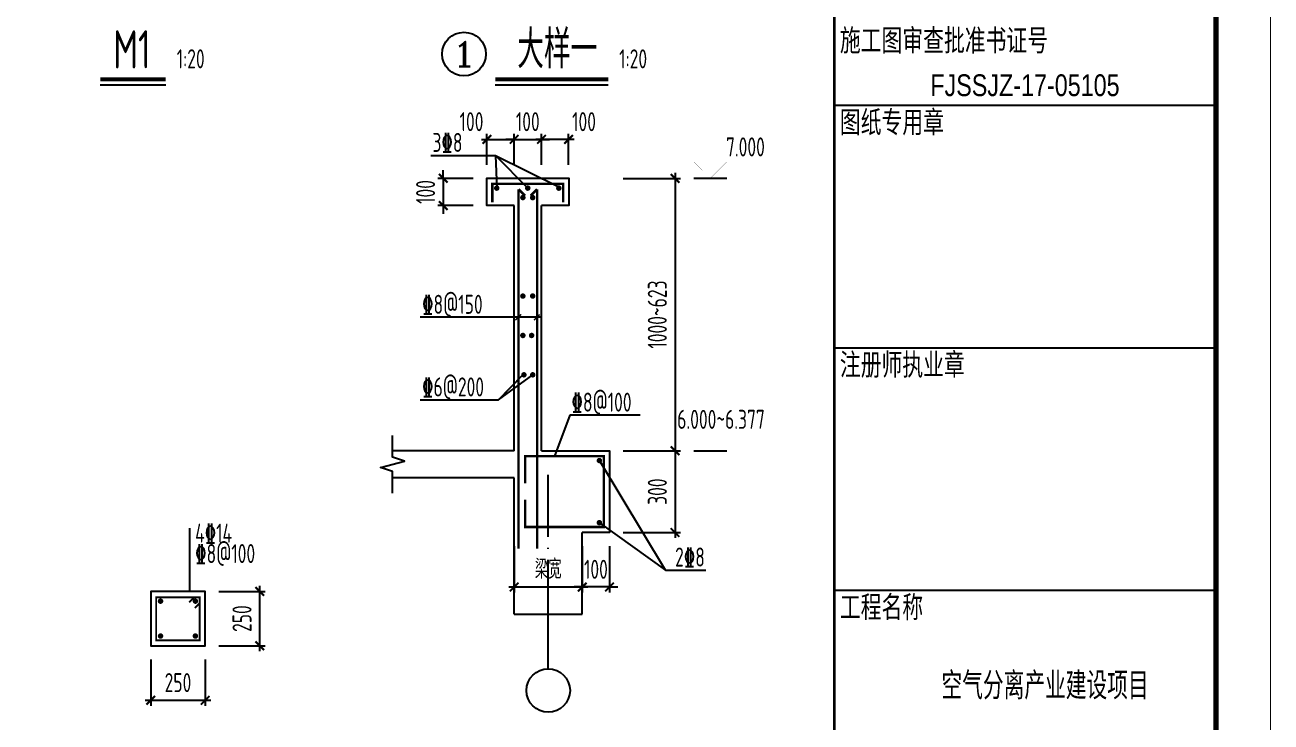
# Model space of a CAD drawing. Extents: x 297659 to 993057, y 192802 to 252212.
# Drawn here: x 841398 to 864257, y 209408 to 222203 of the extents above; entities that cross this region are included whole.
import ezdxf
from ezdxf.enums import TextEntityAlignment as Align

# ---------------------------------------------------------------- set-up
doc = ezdxf.new("R2010")
doc.units = 0
doc.header["$LTSCALE"] = 1000
doc.linetypes.add('DOTE', pattern=[2.42, 2, -0.2, 0.02, -0.2])
doc.layers.get('0').update_dxf_attribs({"linetype": 'CONTINUOUS'})
doc.layers.get('DEFPOINTS').update_dxf_attribs({"linetype": 'CONTINUOUS'})
for name, color, linetype in [('22000', 2, 'CONTINUOUS'), ('AXIS_TEXT', 3, 'CONTINUOUS'), ('COLU_DE', 7, 'CONTINUOUS'), ('DIM', 3, 'CONTINUOUS'), ('DOTE', 8, 'DOTE'), ('FRAME', 3, 'CONTINUOUS'), ('PUB_TEXT', 7, 'CONTINUOUS'), ('S_BEAMDIMLOCALVER', 7, 'CONTINUOUS'), ('TEXT', 7, 'CONTINUOUS'), ('THIN', 7, 'CONTINUOUS'), ('WALL', 6, 'CONTINUOUS'), ('填充', 8, 'CONTINUOUS'), ('审图中心证书', 7, 'CONTINUOUS'), ('支座钢筋', 1, 'CONTINUOUS'), ('洞口边线', 7, 'CONTINUOUS')]:
    doc.layers.add(name, color=color, linetype=linetype)
doc.layers.add('rein', color=1, linetype='CONTINUOUS', lineweight=18)
doc.styles.add('_HZTXT', font='tq__rshz.shx', dxfattribs={"width": 0.8, "bigfont": 'tq__hzdc.shx'})
doc.styles.add('_TCH_AXIS', font='COMPLEX', dxfattribs={"bigfont": 'GBCBIG'})
doc.styles.add('COMPLEX', font='COMPLEX')
doc.styles.add('FRAME', font='simhei.ttf', dxfattribs={"width": 0.7})
doc.styles.add('TSSD_Dimension', font='tssdeng.shx', dxfattribs={"width": 0.7, "bigfont": 'hztxt.shx'})
doc.styles.add('TSSD_Rein', font='tssdeng.shx', dxfattribs={"width": 0.7, "bigfont": 'hztxt.shx'})
doc.dimstyles.new('TSSD_20_100', dxfattribs={"dimtxt": 350, "dimasz": 150, "dimexe": 100, "dimexo": 250, "dimgap": 150, "dimtad": 1, "dimdec": 0, "dimlfac": 0.2, "dimzin": 0, "dimdsep": 46, "dimtxsty": 'TSSD_Dimension', "dimblk": 'ARCHTICK', "dimcen": 0, "dimdle": 100, "dimclrd": 256, "dimclre": 256, "dimclrt": 55, "dimadec": 0, "dimazin": 0, "dimtfac": 1, "dimtdec": 0, "dimtix": 1, "dimtmove": 2, "dimatfit": 3, "dimldrblk": '_tsdbk', "dimfxl": 100, "dimtolj": 1, "dimtzin": 0, "dimarcsym": 0})
doc.dimstyles.new('TSSD_25_100', dxfattribs={"dimtxt": 350, "dimasz": 150, "dimexe": 100, "dimexo": 250, "dimgap": 150, "dimtad": 1, "dimdec": 0, "dimlfac": 0.25, "dimzin": 0, "dimdsep": 46, "dimtxsty": 'TSSD_Dimension', "dimblk": 'ARCHTICK', "dimcen": 0, "dimdle": 100, "dimclrd": 40, "dimclre": 40, "dimclrt": 40, "dimadec": 0, "dimazin": 0, "dimtfac": 1, "dimtdec": 0, "dimtix": 1, "dimtmove": 2, "dimatfit": 3, "dimldrblk": '_tsdbk', "dimfxl": 100, "dimtolj": 1, "dimtzin": 0, "dimarcsym": 0})

# ---------------------------------------------------------------- blocks, each defined once
blk = doc.blocks.new('_AXISO')
blk.add_circle((0, 0), 0.5)
at = {"layer": 'AXIS_TEXT', "style": 'COMPLEX', "width": 1.041667}
blk.add_attdef('A', text='', height=0.56, dxfattribs=at).set_placement((-0.25, -0.28), (0.25, -0.28), align=Align.FIT)
blk = doc.blocks.new('_ARCHTICK')
at = {"color": 0}
blk.add_lwpolyline([(-0.53, -0.53, 0.25, 0.25, 0), (0.53, 0.53, 0.5, 0.5, 0)], format="xyseb", dxfattribs=at)
blk = doc.blocks.new('*D170')
at = {"layer": 'DEFPOINTS', "color": 0}
for p in [(852122, 219387), (852122, 214387), (853323, 214387)]:
    blk.add_point(p, dxfattribs=at)
at = {"layer": 'DIM', "lineweight": -2}
for p, q in [((853323, 219487), (853323, 214287)), ((852372, 219387), (853423, 219387)), ((852372, 214387), (853423, 214387))]:
    blk.add_line(p, q, dxfattribs=at)
at = {"layer": 'DIM', "lineweight": -2, "xscale": 150, "yscale": 150, "zscale": 150}
for p, rotation in [((853323, 219387), 90), ((853323, 214387), 270)]:
    blk.add_blockref('_ARCHTICK', p, dxfattribs=dict(at, rotation=rotation))
at = {"layer": 'DIM', "color": 55, "insert": (852998, 216887), "char_height": 350, "attachment_point": 5, "rotation": 90, "style": 'TSSD_Dimension'}
blk.add_mtext('\\A1;1000~623', dxfattribs=at)
blk = doc.blocks.new('_tsdbk')
blk = doc.blocks.new('*D171')
at = {"layer": 'DEFPOINTS', "color": 0}
for p in [(850872, 220102), (850372, 219387), (850872, 219387)]:
    blk.add_point(p, dxfattribs=at)
at = {"layer": 'DIM', "lineweight": -2}
for p, q in [((850372, 219637), (850372, 220202)), ((850872, 219637), (850872, 220202)), ((850372, 220102), (850222, 220102)), ((850372, 220102), (850872, 220102)), ((850872, 220102), (851022, 220102))]:
    blk.add_line(p, q, dxfattribs=at)
at = {"layer": 'DIM', "lineweight": -2, "xscale": 150, "yscale": 150, "zscale": 150}
blk.add_blockref('_ARCHTICK', (850372, 220102), dxfattribs=at)
at = {"layer": 'DIM', "lineweight": -2, "xscale": 150, "yscale": 150, "zscale": 150, "rotation": 180}
blk.add_blockref('_ARCHTICK', (850872, 220102), dxfattribs=at)
at = {"layer": 'DIM', "color": 55, "insert": (850622, 220427), "char_height": 350, "attachment_point": 5, "style": 'TSSD_Dimension'}
blk.add_mtext('\\A1;100', dxfattribs=at)
blk = doc.blocks.new('*D172')
at = {"layer": 'DEFPOINTS', "color": 0}
for p in [(852122, 214387), (852122, 212887), (853323, 212887)]:
    blk.add_point(p, dxfattribs=at)
at = {"layer": 'DIM', "lineweight": -2}
for p, q in [((853323, 214487), (853323, 212787)), ((852372, 214387), (853423, 214387)), ((852372, 212887), (853423, 212887))]:
    blk.add_line(p, q, dxfattribs=at)
at = {"layer": 'DIM', "lineweight": -2, "xscale": 150, "yscale": 150, "zscale": 150}
for p, rotation in [((853323, 214387), 90), ((853323, 212887), 270)]:
    blk.add_blockref('_ARCHTICK', p, dxfattribs=dict(at, rotation=rotation))
at = {"layer": 'DIM', "color": 55, "insert": (852998, 213637), "char_height": 350, "attachment_point": 5, "rotation": 90, "style": 'TSSD_Dimension'}
blk.add_mtext('\\A1;300', dxfattribs=at)
blk = doc.blocks.new('*D173')
at = {"layer": 'DEFPOINTS', "color": 0}
for p in [(850872, 220102), (850872, 219387), (851372, 219387)]:
    blk.add_point(p, dxfattribs=at)
at = {"layer": 'DIM', "lineweight": -2}
for p, q in [((850872, 219637), (850872, 220202)), ((851372, 219637), (851372, 220202)), ((851472, 220102), (850772, 220102))]:
    blk.add_line(p, q, dxfattribs=at)
at = {"layer": 'DIM', "lineweight": -2, "xscale": 150, "yscale": 150, "zscale": 150, "rotation": 180}
blk.add_blockref('_ARCHTICK', (850872, 220102), dxfattribs=at)
at = {"layer": 'DIM', "lineweight": -2, "xscale": 150, "yscale": 150, "zscale": 150}
blk.add_blockref('_ARCHTICK', (851372, 220102), dxfattribs=at)
at = {"layer": 'DIM', "color": 55, "insert": (851654, 220427), "char_height": 350, "attachment_point": 5, "style": 'TSSD_Dimension'}
blk.add_mtext('\\A1;100', dxfattribs=at)
blk = doc.blocks.new('*D174')
at = {"layer": 'DEFPOINTS', "color": 0}
for p in [(850372, 212887), (851622, 212887), (851622, 211887)]:
    blk.add_point(p, dxfattribs=at)
at = {"layer": 'DIM', "lineweight": -2}
for p, q in [((850372, 212637), (850372, 211787)), ((851622, 212637), (851622, 211787)), ((850272, 211887), (851722, 211887))]:
    blk.add_line(p, q, dxfattribs=at)
at = {"layer": 'DIM', "lineweight": -2, "xscale": 150, "yscale": 150, "zscale": 150, "rotation": 180}
blk.add_blockref('_ARCHTICK', (850372, 211887), dxfattribs=at)
at = {"layer": 'DIM', "lineweight": -2, "xscale": 150, "yscale": 150, "zscale": 150}
blk.add_blockref('_ARCHTICK', (851622, 211887), dxfattribs=at)
at = {"layer": 'DIM', "color": 55, "insert": (850997, 212212), "char_height": 350, "attachment_point": 5, "style": 'TSSD_Dimension'}
blk.add_mtext('\\A1;梁宽', dxfattribs=at)
blk = doc.blocks.new('*D175')
at = {"layer": 'DEFPOINTS', "color": 0}
for p in [(851622, 212887), (852122, 212887), (851622, 211887)]:
    blk.add_point(p, dxfattribs=at)
at = {"layer": 'DIM', "lineweight": -2}
for p, q in [((851622, 212637), (851622, 211787)), ((852122, 212637), (852122, 211787)), ((851622, 211887), (851472, 211887)), ((852122, 211887), (851622, 211887)), ((852122, 211887), (852272, 211887))]:
    blk.add_line(p, q, dxfattribs=at)
at = {"layer": 'DIM', "lineweight": -2, "xscale": 150, "yscale": 150, "zscale": 150}
blk.add_blockref('_ARCHTICK', (851622, 211887), dxfattribs=at)
at = {"layer": 'DIM', "lineweight": -2, "xscale": 150, "yscale": 150, "zscale": 150, "rotation": 180}
blk.add_blockref('_ARCHTICK', (852122, 211887), dxfattribs=at)
at = {"layer": 'DIM', "color": 55, "insert": (851872, 212212), "char_height": 350, "attachment_point": 5, "style": 'TSSD_Dimension'}
blk.add_mtext('\\A1;100', dxfattribs=at)
blk = doc.blocks.new('*D176')
at = {"layer": 'DEFPOINTS', "color": 0}
for p in [(850872, 220102), (850372, 219387), (850872, 219387)]:
    blk.add_point(p, dxfattribs=at)
at = {"layer": 'DIM', "lineweight": -2}
for p, q in [((850372, 219637), (850372, 220202)), ((850872, 219637), (850872, 220202)), ((850372, 220102), (850222, 220102)), ((850372, 220102), (850872, 220102)), ((850872, 220102), (851022, 220102))]:
    blk.add_line(p, q, dxfattribs=at)
at = {"layer": 'DIM', "lineweight": -2, "xscale": 150, "yscale": 150, "zscale": 150}
blk.add_blockref('_ARCHTICK', (850372, 220102), dxfattribs=at)
at = {"layer": 'DIM', "lineweight": -2, "xscale": 150, "yscale": 150, "zscale": 150, "rotation": 180}
blk.add_blockref('_ARCHTICK', (850872, 220102), dxfattribs=at)
at = {"layer": 'DIM', "color": 55, "insert": (850622, 220427), "char_height": 350, "attachment_point": 5, "style": 'TSSD_Dimension'}
blk.add_mtext('\\A1;100', dxfattribs=at)
blk = doc.blocks.new('*D177')
at = {"layer": 'DEFPOINTS', "color": 0}
for p in [(850372, 220102), (849872, 219387), (850372, 219387)]:
    blk.add_point(p, dxfattribs=at)
at = {"layer": 'DIM', "lineweight": -2}
for p, q in [((849872, 219637), (849872, 220202)), ((850372, 219637), (850372, 220202)), ((849772, 220102), (850472, 220102))]:
    blk.add_line(p, q, dxfattribs=at)
at = {"layer": 'DIM', "lineweight": -2, "xscale": 150, "yscale": 150, "zscale": 150, "rotation": 180}
blk.add_blockref('_ARCHTICK', (849872, 220102), dxfattribs=at)
at = {"layer": 'DIM', "lineweight": -2, "xscale": 150, "yscale": 150, "zscale": 150}
blk.add_blockref('_ARCHTICK', (850372, 220102), dxfattribs=at)
at = {"layer": 'DIM', "color": 55, "insert": (849590, 220427), "char_height": 350, "attachment_point": 5, "style": 'TSSD_Dimension'}
blk.add_mtext('\\A1;100', dxfattribs=at)
blk = doc.blocks.new('*D178')
at = {"layer": 'DEFPOINTS', "color": 0}
for p in [(849872, 219387), (849072, 218887), (849872, 218887)]:
    blk.add_point(p, dxfattribs=at)
at = {"layer": 'DIM', "lineweight": -2}
for p, q in [((849072, 219387), (849072, 219537)), ((849622, 219387), (848972, 219387)), ((849072, 219387), (849072, 218887)), ((849622, 218887), (848972, 218887)), ((849072, 218887), (849072, 218737))]:
    blk.add_line(p, q, dxfattribs=at)
at = {"layer": 'DIM', "lineweight": -2, "xscale": 150, "yscale": 150, "zscale": 150}
for p, rotation in [((849072, 219387), 270), ((849072, 218887), 90)]:
    blk.add_blockref('_ARCHTICK', p, dxfattribs=dict(at, rotation=rotation))
at = {"layer": 'DIM', "color": 55, "insert": (848747, 219137), "char_height": 350, "attachment_point": 5, "rotation": 90, "style": 'TSSD_Dimension'}
blk.add_mtext('\\A1;100', dxfattribs=at)
blk = doc.blocks.new('*D179')
at = {"layer": 'DEFPOINTS', "color": 0}
for p in [(850872, 220102), (850872, 219387), (851372, 219387)]:
    blk.add_point(p, dxfattribs=at)
at = {"layer": 'DIM', "lineweight": -2}
for p, q in [((850872, 219637), (850872, 220202)), ((851372, 219637), (851372, 220202)), ((851472, 220102), (850772, 220102))]:
    blk.add_line(p, q, dxfattribs=at)
at = {"layer": 'DIM', "lineweight": -2, "xscale": 150, "yscale": 150, "zscale": 150, "rotation": 180}
blk.add_blockref('_ARCHTICK', (850872, 220102), dxfattribs=at)
at = {"layer": 'DIM', "lineweight": -2, "xscale": 150, "yscale": 150, "zscale": 150}
blk.add_blockref('_ARCHTICK', (851372, 220102), dxfattribs=at)
at = {"layer": 'DIM', "color": 55, "insert": (851654, 220427), "char_height": 350, "attachment_point": 5, "style": 'TSSD_Dimension'}
blk.add_mtext('\\A1;100', dxfattribs=at)
blk = doc.blocks.new('A$C2F0C53E4')
at = {"layer": 'FRAME'}
for p, q in [((58410, 27910), (51410, 27910)), ((58410, 23460), (51410, 23460)), ((58410, 19010), (51410, 19010))]:
    blk.add_line(p, q, dxfattribs=at)
for points in [[(10, 42010, 20, 20, 0), (10, 10, 20, 20, 0), (59410, 10, 20, 20, 0), (59410, 42010, 20, 20, 0)], [(2510, 41010, 100, 100, 0), (2510, 1010, 100, 100, 0), (58410, 1010, 100, 100, 0), (58410, 41010, 100, 100, 0)]]:
    blk.add_lwpolyline(points, format="xyseb", close=True, dxfattribs=at)
blk.add_lwpolyline([(51410, 41010, 50, 50, 0), (51410, 1010, 50, 50, 0)], format="xyseb", dxfattribs=at)
at = {"layer": 'FRAME', "char_height": 400, "attachment_point": 1, "style": 'FRAME'}
for s, insert, width in [('施工图审查批准书证号', (51510, 29310), 6008.14), ('图纸专用章', (51510, 27810), 2928.14), ('注册师执业章', (51510, 23360), 3554.58), ('工程名称', (51510, 18910), 2368.14)]:
    blk.add_mtext(s, dxfattribs=dict(at, insert=insert, width=width))
at = {"layer": 'PUB_TEXT', "style": '_HZTXT', "width": 0.8}
blk.add_text('空气分离产业建设项目', height=500, dxfattribs=at).set_placement((53374, 17013))
at = {"layer": '审图中心证书', "style": '_HZTXT', "width": 0.8}
blk.add_text('FJSSJZ-17-05105', height=400, dxfattribs=at).set_placement((53169, 28084))
blk = doc.blocks.new('*D284')
at = {"layer": 'DEFPOINTS', "color": 0}
for p in [(844705, 211807), (845705, 211807), (844705, 210807)]:
    blk.add_point(p, dxfattribs=at)
at = {"layer": 'DIM', "color": 40, "lineweight": -2}
for p, q in [((845705, 210707), (845705, 211907)), ((844955, 211807), (845805, 211807)), ((844955, 210807), (845805, 210807))]:
    blk.add_line(p, q, dxfattribs=at)
at = {"layer": 'DIM', "color": 40, "lineweight": -2, "xscale": 150, "yscale": 150, "zscale": 150}
for p, rotation in [((845705, 211807), 90), ((845705, 210807), 270)]:
    blk.add_blockref('_ARCHTICK', p, dxfattribs=dict(at, rotation=rotation))
at = {"layer": 'DIM', "color": 40, "insert": (845380, 211307), "char_height": 350, "attachment_point": 5, "rotation": 90, "style": 'TSSD_Dimension'}
blk.add_mtext('\\A1;250', dxfattribs=at)
blk = doc.blocks.new('*D285')
at = {"layer": 'DEFPOINTS', "color": 0}
for p in [(843705, 210807), (844705, 210807), (844705, 209807)]:
    blk.add_point(p, dxfattribs=at)
at = {"layer": 'DIM', "color": 40, "lineweight": -2}
for p, q in [((843705, 210557), (843705, 209707)), ((844705, 210557), (844705, 209707)), ((843605, 209807), (844805, 209807))]:
    blk.add_line(p, q, dxfattribs=at)
at = {"layer": 'DIM', "color": 40, "lineweight": -2, "xscale": 150, "yscale": 150, "zscale": 150, "rotation": 180}
blk.add_blockref('_ARCHTICK', (843705, 209807), dxfattribs=at)
at = {"layer": 'DIM', "color": 40, "lineweight": -2, "xscale": 150, "yscale": 150, "zscale": 150}
blk.add_blockref('_ARCHTICK', (844705, 209807), dxfattribs=at)
at = {"layer": 'DIM', "color": 40, "insert": (844205, 210132), "char_height": 350, "attachment_point": 5, "style": 'TSSD_Dimension'}
blk.add_mtext('\\A1;250', dxfattribs=at)

msp = doc.modelspace()

# ---------------------------------------------------------------- linework, layer by layer
at = {"layer": 'COLU_DE'}
msp.add_lwpolyline([(844705.041, 210806.998), (844705.041, 211806.998), (843705.041, 211806.998), (843705.041, 211606.998), (843705.041, 211606.998), (843705.041, 210806.998), (844705.041, 210806.998), (844705.041, 210806.998)], dxfattribs=at)
at = {"layer": 'DOTE', "linetype": 'DOTE'}
msp.add_lwpolyline([(850997.25, 210387.276), (850997.25, 213943.782)], dxfattribs=at)
at = {"layer": 'rein', "const_width": 50}
for points in [[(850077.701, 219207.206, -1), (850027.701, 219207.206, -1)], [(850597.25, 219207.206, 1), (850647.25, 219207.206, 1)], [(851166.798, 219207.206, 1), (851216.798, 219207.206, 1)], [(850506.798, 219033.206, 1), (850556.798, 219033.206, 1)], [(850737.701, 219033.206, -1), (850687.701, 219033.206, -1)], [(850506.798, 217226.468, 1), (850556.798, 217226.468, 1)], [(850737.701, 217226.468, -1), (850687.701, 217226.468, -1)], [(850506.798, 216503.085, 1), (850556.798, 216503.085, 1)], [(850717.701, 216503.085, -1), (850667.701, 216503.085, -1)], [(850526.798, 215780.839, 1), (850576.798, 215780.839, 1)], [(850737.701, 215780.839, -1), (850687.701, 215780.839, -1)], [(851910.562, 214207.206, 1), (851960.562, 214207.206, 1)], [(851910.562, 213067.604, -1), (851960.562, 213067.604, -1)], [(843860.287, 211626.998, -1), (843910.287, 211626.998, -1)], [(844549.795, 211626.998, 1), (844499.795, 211626.998, 1)], [(843860.287, 210986.998, 1), (843910.287, 210986.998, 1)], [(844549.795, 210986.998, -1), (844499.795, 210986.998, -1)]]:
    msp.add_lwpolyline(points, format="xyb", close=True, dxfattribs=at)
at = {"layer": 'rein', "const_width": 35}
msp.add_lwpolyline([(844412.139, 211606.595), (844502.295, 211696.752), (844604.795, 211696.752), (844604.795, 210906.998), (843805.287, 210906.998), (843805.287, 211696.752), (844604.795, 211696.752), (844604.795, 211594.252), (844514.639, 211504.095)], dxfattribs=at)
at = {"layer": 'S_BEAMDIMLOCALVER'}
for q in [(850531.798, 215780.839), (850712.701, 215780.839)]:
    msp.add_line((850086.639, 215321.171), q, dxfattribs=at)
at = {"layer": 'TEXT'}
for p, q in [((842780.92, 221104.825), (843981.86, 221104.825)), ((844419.946, 211806.998), (844419.946, 212963.814))]:
    msp.add_line(p, q, dxfattribs=at)
at = {"layer": 'TEXT', "linetype": 'ByBlock'}
for p, q in [((850024.834, 221104.825), (852098.52, 221104.825)), ((848840.724, 219807.635), (850031.857, 219807.635)), ((850031.857, 219807.635), (850052.701, 219207.206)), ((850031.857, 219807.635), (851191.798, 219232.206)), ((850031.857, 219807.635), (850622.25, 219207.206)), ((850852.712, 216837.254), (848650.206, 216837.254)), ((848647.42, 215321.171), (850086.639, 215321.171)), ((851391.733, 215041.447), (851112.174, 214287.546)), ((852681.469, 215041.447), (851391.733, 215041.447)), ((853149.925, 212198.489), (851935.562, 214207.206)), ((853149.925, 212198.489), (853885.176, 212198.489))]:
    msp.add_line(p, q, dxfattribs=at)
at = {"layer": 'TEXT', "const_width": 70}
for points in [[(843981.86, 221204.825), (842780.92, 221204.825)], [(852098.52, 221204.825), (850024.834, 221204.825)]]:
    msp.add_lwpolyline(points, dxfattribs=at)
at = {"layer": 'THIN'}
for p, q in [((853670.793, 219387.405), (854270.793, 219387.405)), ((853670.793, 214387.405), (854270.793, 214387.405))]:
    msp.add_line(p, q, dxfattribs=at)
at = {"layer": 'THIN', "const_width": 0.45}
for points in [[(854970.626, 219687.405), (853670.793, 219687.405), (853970.793, 219387.405), (854270.793, 219687.405)], [(854970.626, 214687.405), (853670.793, 214687.405), (853970.793, 214387.405), (854270.793, 214687.405)]]:
    msp.add_lwpolyline(points, dxfattribs=at)
at = {"layer": 'THIN'}
msp.add_lwpolyline([(848141.934, 213607.405), (848141.934, 214007.405), (847921.934, 214077.405), (848361.934, 214197.405), (848141.934, 214267.405), (848141.934, 214667.405)], dxfattribs=at)
at = {"layer": 'WALL'}
for p, q in [((850372.25, 214387.405), (848141.934, 214387.405)), ((850372.25, 213887.405), (848141.934, 213887.405)), ((850372.25, 211387.405), (851622.25, 211387.405))]:
    msp.add_line(p, q, dxfattribs=at)
for points in [[(850372.25, 218887.405), (849872.25, 218887.405), (849872.25, 219387.405), (851372.25, 219387.405), (851372.25, 218887.405), (850872.25, 218887.405)], [(850372.25, 214387.405), (850372.25, 218887.405)], [(850872.25, 214387.405), (850872.25, 218887.405)], [(850875.565, 214387.405), (852122.25, 214387.405), (852122.25, 212887.405), (851622.25, 212887.405)], [(850372.25, 211387.405), (850372.25, 213887.405)], [(851622.25, 211387.405), (851622.25, 212887.405)]]:
    msp.add_lwpolyline(points, dxfattribs=at)
at = {"layer": '支座钢筋', "const_width": 45}
for points in [[(851271.868, 218947.546), (851271.868, 219287.546), (849972.631, 219287.546), (849972.631, 218947.546)], [(850452.25, 212587.405), (850452.25, 219187.546)], [(850452.25, 219187.546), (850571.868, 219067.546)], [(850794.441, 219187.546), (850674.823, 219067.546)], [(850792.631, 212587.405), (850792.631, 219185.73)], [(850572.631, 213787.546), (850572.631, 214287.546), (852015.632, 214287.546), (852015.632, 212987.264), (850572.631, 212987.264), (850572.631, 213487.264)]]:
    msp.add_lwpolyline(points, dxfattribs=at)
at = {"layer": '洞口边线'}
msp.add_line((851935.562, 213067.604), (853149.925, 212198.489), dxfattribs=at)

# ---------------------------------------------------------------- block references
at = {"layer": '22000', "xscale": 100, "yscale": 100, "zscale": 100}
for p in [(850445.99, 216837.254), (850787.418, 216837.254)]:
    msp.add_blockref('_ARCHTICK', p, dxfattribs=at)
at = {"layer": 'AXIS_TEXT', "xscale": 800, "yscale": 800, "zscale": 800}
msp.add_blockref('_AXISO', (850997.25, 209987.276), dxfattribs=at)
at = {"layer": 'PUB_TEXT'}
ref = msp.add_blockref('_AXISO', (849451.981, 221668.428), dxfattribs=dict(at, xscale=800, yscale=800, zscale=800))
ref.add_attrib('A', '1', dxfattribs={"layer": 'AXIS_TEXT', "height": 452.548, "style": '_TCH_AXIS', "width": 2.333333}).set_placement((849225.706, 221442.154), (849678.255, 221442.154), align=Align.FIT)
at = {"layer": '填充'}
msp.add_blockref('A$C2F0C53E4', (804836.971, 192811.708), dxfattribs=at)

# ---------------------------------------------------------------- texts
at = {"layer": 'TEXT', "linetype": 'ByBlock', "style": 'TSSD_Rein', "width": 0.7}
for s, p in [('M1', (843705.775, 221405.057)), ('大样一', (851898.52, 221404.825))]:
    msp.add_text(s, height=700, dxfattribs=at).set_placement(p, align=Align.RIGHT)
for s, p in [('1:20', (844181.86, 221405.057)), ('1:20', (852298.52, 221404.825)), ('3%%1328', (848873.588, 219870.447)), ('%%1328@150', (848683.071, 216900.066)), ('\x846@200', (848683.071, 215383.983)), ('%%1328@100', (851424.598, 215104.259)), ('2%%1328', (853324.279, 212261.301))]:
    msp.add_text(s, height=350, dxfattribs=at).set_placement(p)
at = {"layer": 'TEXT', "style": 'TSSD_Rein', "width": 0.7}
for s, p in [('4%%13214', (844519.946, 212700.43)), ('%%1328@100', (844519.946, 212325.43))]:
    msp.add_text(s, height=350, dxfattribs=at).set_placement(p)
at = {"layer": 'THIN', "style": 'TSSD_Rein', "width": 0.7}
for s, p in [('7.000', (854970.626, 219788.678)), ('6.000~6.377', (854970.626, 214788.678))]:
    msp.add_text(s, height=350, dxfattribs=at).set_placement(p, align=Align.RIGHT)

# ---------------------------------------------------------------- dimensions: what is measured, and where the dimension line sits
at = {"layer": 'DIM'}
dim = msp.add_linear_dim(base=(850372.25, 220102.257), p1=(849872.25, 219387.405), p2=(850372.25, 219387.405), dimstyle='TSSD_20_100', dxfattribs=at)
dim.commit()
dim.dimension.update_dxf_attribs({"geometry": '*D177', "text_midpoint": (849590.006, 220427.257), "dimtype": 128})
for base, p1, p2, dimstyle, picture, middle in [((850872.25, 220102.257), (850372.25, 219387.405), (850872.25, 219387.405), 'TSSD_20_100', '*D171', (850622.25, 220427.257)), ((850872.25, 220102.257), (850372.25, 219387.405), (850872.25, 219387.405), 'TSSD_20_100', '*D176', (850622.25, 220427.257)), ((844705.041, 209806.998), (843705.041, 210806.998), (844705.041, 210806.998), 'TSSD_25_100', '*D285', (844205.041, 210131.998))]:
    dim = msp.add_linear_dim(base=base, p1=p1, p2=p2, dimstyle=dimstyle, dxfattribs=at)
    dim.commit()
    dim.dimension.update_dxf_attribs({"geometry": picture, "text_midpoint": middle})
for picture in ['*D173', '*D179']:
    dim = msp.add_linear_dim(base=(850872.25, 220102.257), p1=(851372.25, 219387.405), p2=(850872.25, 219387.405), angle=180, dimstyle='TSSD_20_100', dxfattribs=at)
    dim.commit()
    dim.dimension.update_dxf_attribs({"geometry": picture, "text_midpoint": (851654.493, 220427.257), "dimtype": 128})
for base, p1, p2, angle, picture, middle in [((849072.25, 218887.405), (849872.25, 219387.405), (849872.25, 218887.405), 90, '*D178', (848747.25, 219137.405)), ((853322.602, 212887.405), (852122.25, 214387.405), (852122.25, 212887.405), 90, '*D172', (852997.602, 213637.405)), ((851622.25, 211887.405), (852122.25, 212887.097), (851622.25, 212887.097), 180, '*D175', (851872.25, 212212.405))]:
    dim = msp.add_linear_dim(base=base, p1=p1, p2=p2, angle=angle, dimstyle='TSSD_20_100', dxfattribs=at)
    dim.commit()
    dim.dimension.update_dxf_attribs({"geometry": picture, "text_midpoint": middle})
dim = msp.add_linear_dim(base=(853322.602, 214387.405), p1=(852122.25, 219387.405), p2=(852122.25, 214387.405), angle=90, text='<>~623', dimstyle='TSSD_20_100', dxfattribs=at)
dim.commit()
dim.dimension.update_dxf_attribs({"geometry": '*D170', "text_midpoint": (852997.602, 216887.405)})
dim = msp.add_linear_dim(base=(851622.25, 211887.405), p1=(850372.25, 212887.097), p2=(851622.25, 212887.097), text='梁宽', dimstyle='TSSD_20_100', dxfattribs=at)
dim.commit()
dim.dimension.update_dxf_attribs({"geometry": '*D174', "text_midpoint": (850997.25, 212212.405)})
dim = msp.add_aligned_dim(p1=(844705.041, 210806.998), p2=(844705.041, 211806.998), distance=-1000, dimstyle='TSSD_25_100', dxfattribs=at)
dim.commit()
dim.dimension.update_dxf_attribs({"geometry": '*D284', "text_midpoint": (845380.041, 211306.998)})

doc.saveas('drawing.dxf')
